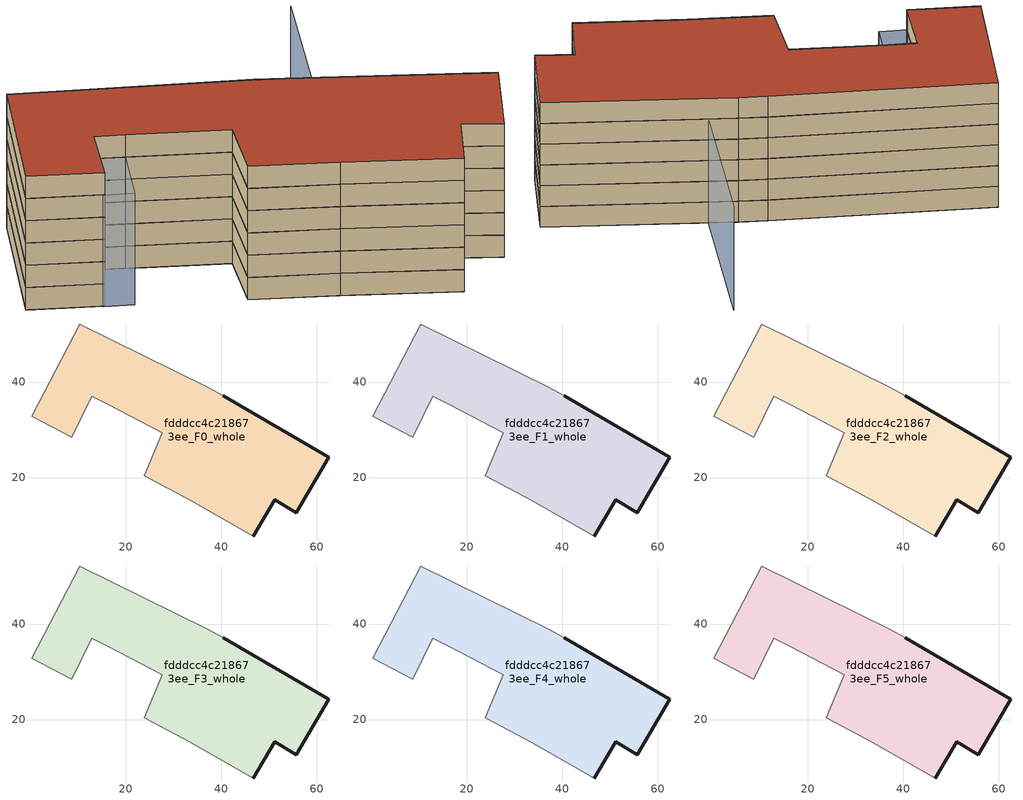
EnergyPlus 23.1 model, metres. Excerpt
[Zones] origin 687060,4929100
fdddcc4c218673ee_F0_whole
 floor ground (EU_floor_Construction): 55.78,12.64 62.59,24.29 40.51,37.17 37.18,38.95 10.37,52.16 0.32,32.87 8.76,28.46 12.88,37.04 16.29,35.33 27.68,29.34 23.95,20.36 33.81,15.12 46.73,7.76 51.3,15.38 z0
 wall outside (EU_wall_Construction): 40.51,37.17 62.59,24.29 55.78,12.64 51.3,15.38 46.73,7.76 z0:3
 wall adiabatic (EU_wall_Construction): 46.73,7.76 33.81,15.12 23.95,20.36 27.68,29.34 16.29,35.33 12.88,37.04 8.76,28.46 0.32,32.87 10.37,52.16 37.18,38.95 40.51,37.17 z0:3
fdddcc4c218673ee_F1_whole
 floor to fdddcc4c218673ee_F0_whole (EU_floor_Construction): 55.77,12.64 62.59,24.29 40.51,37.17 37.18,38.95 10.37,52.16 0.32,32.87 8.76,28.46 12.88,37.04 16.29,35.33 27.68,29.34 23.95,20.36 33.81,15.12 46.73,7.76 51.29,15.38 z3
 wall outside (EU_wall_Construction): 40.51,37.17 62.59,24.29 55.78,12.64 51.3,15.38 46.73,7.76 z3:6
 wall adiabatic (EU_wall_Construction): 46.73,7.76 33.81,15.12 23.95,20.36 27.68,29.34 16.29,35.33 12.88,37.04 8.76,28.46 0.32,32.87 10.37,52.16 37.18,38.95 40.51,37.17 z3:6
fdddcc4c218673ee_F2_whole
 floor to fdddcc4c218673ee_F1_whole (EU_floor_Construction): 55.77,12.64 62.59,24.29 40.51,37.17 37.18,38.95 10.37,52.16 0.32,32.87 8.76,28.46 12.88,37.04 16.29,35.33 27.68,29.34 23.95,20.36 33.81,15.12 46.73,7.76 51.29,15.38 z6
 wall outside (EU_wall_Construction): 40.51,37.17 62.59,24.29 55.78,12.64 51.3,15.38 46.73,7.76 z6:9
 wall adiabatic (EU_wall_Construction): 46.73,7.76 33.81,15.12 23.95,20.36 27.68,29.34 16.29,35.33 12.88,37.04 8.76,28.46 0.32,32.87 10.37,52.16 37.18,38.95 40.51,37.17 z6:9
fdddcc4c218673ee_F3_whole
 floor to fdddcc4c218673ee_F2_whole (EU_floor_Construction): 55.77,12.64 62.59,24.29 40.51,37.17 37.18,38.95 10.37,52.16 0.32,32.87 8.76,28.46 12.88,37.04 16.29,35.33 27.68,29.34 23.95,20.36 33.81,15.12 46.73,7.76 51.29,15.38 z9
 wall outside (EU_wall_Construction): 40.51,37.17 62.59,24.29 55.78,12.64 51.3,15.38 46.73,7.76 z9:12
 wall adiabatic (EU_wall_Construction): 46.73,7.76 33.81,15.12 23.95,20.36 27.68,29.34 16.29,35.33 12.88,37.04 8.76,28.46 0.32,32.87 10.37,52.16 37.18,38.95 40.51,37.17 z9:12
fdddcc4c218673ee_F4_whole
 floor to fdddcc4c218673ee_F3_whole (EU_floor_Construction): 55.77,12.64 62.59,24.29 40.51,37.17 37.18,38.95 10.37,52.16 0.32,32.87 8.76,28.46 12.88,37.04 16.29,35.33 27.68,29.34 23.95,20.36 33.81,15.12 46.73,7.76 51.29,15.38 z12
 wall outside (EU_wall_Construction): 40.51,37.17 62.59,24.29 55.78,12.64 51.3,15.38 46.73,7.76 z12:15
 wall adiabatic (EU_wall_Construction): 46.73,7.76 33.81,15.12 23.95,20.36 27.68,29.34 16.29,35.33 12.88,37.04 8.76,28.46 0.32,32.87 10.37,52.16 37.18,38.95 40.51,37.17 z12:15
fdddcc4c218673ee_F5_whole
 floor to fdddcc4c218673ee_F4_whole (EU_floor_Construction): 55.77,12.64 62.59,24.29 40.51,37.17 37.18,38.95 10.37,52.16 0.32,32.87 8.76,28.46 12.88,37.04 16.29,35.33 27.68,29.34 23.95,20.36 33.81,15.12 46.73,7.76 51.29,15.38 z15
 wall outside (EU_wall_Construction): 40.51,37.17 62.59,24.29 55.78,12.64 51.3,15.38 46.73,7.76 z15:18
 wall adiabatic (EU_wall_Construction): 46.73,7.76 33.81,15.12 23.95,20.36 27.68,29.34 16.29,35.33 12.88,37.04 8.76,28.46 0.32,32.87 10.37,52.16 37.18,38.95 40.51,37.17 z15:18
 roof outside (EU_roof_Construction): 40.51,37.17 62.59,24.29 55.78,12.64 51.3,15.38 46.73,7.76 33.81,15.12 23.95,20.36 27.68,29.34 16.29,35.33 12.88,37.04 8.76,28.46 0.32,32.87 10.37,52.16 37.18,38.95 z18
shading: 54.78,57.45 44.09,35.57 / 12.88,37.05 16.29,35.33 / 16.29,35.33 11.97,26.77 / 11.97,26.77 8.56,28.49 / 8.56,28.49 12.88,37.05 z0:15
[Building]
EU S2 Campaign: North Axis=0; Terrain=City; Solar Distribution=FullExterior
[Site:Location]
Bologna: Latitude=44.5; Longitude=11.25; Time Zone=1; Elevation=37
[SizingPeriod:WeatherFileDays]
AnnualSizingPeriod: Begin Month=1; Begin Day of Month=1; End Month=12; End Day of Month=31; Day of Week for Start Day=Monday; Use Weather File Daylight Saving Period=No; Use Weather File Rain and Snow Indicators=No
[MATERIAL]
EU_InternalMass_Material: Roughness=MediumRough; Thickness=0.1; Conductivity=1; Density=1800; Specific Heat=900; Thermal Absorptance=0.9; Solar Absorptance=0.7; Visible Absorptance=0.7
[MATERIAL:NOMASS] Roughness=MediumRough; Thermal Absorptance=0.9; Solar Absorptance=0.7; Visible Absorptance=0.7
Name | Thermal Resistance
EU_wall_NoMass | 0.905828
EU_roof_NoMass | 0.37593
EU_floor_NoMass | 0.67114
[CONSTRUCTION]
EU_wall_Construction: EU_wall_NoMass
EU_roof_Construction: EU_roof_NoMass
EU_floor_Construction: EU_floor_NoMass
EU_InternalMass_Construction: EU_InternalMass_Material
[ZONE] Type=1; Multiplier=1; Ceiling Height=autocalculate; Volume=3290.36; Floor Area=autocalculate; Part of Total Floor Area=Yes
fdddcc4c218673ee_F0_whole; fdddcc4c218673ee_F1_whole; fdddcc4c218673ee_F2_whole; fdddcc4c218673ee_F3_whole; fdddcc4c218673ee_F4_whole; fdddcc4c218673ee_F5_whole
[INTERNALMASS] Construction=EU_InternalMass_Construction; Surface Area=1096.79
Name | Zone or ZoneList
fdddcc4c218673ee_F0_whole_EU_InternalMass | fdddcc4c218673ee_F0_whole
fdddcc4c218673ee_F1_whole_EU_InternalMass | fdddcc4c218673ee_F1_whole
fdddcc4c218673ee_F2_whole_EU_InternalMass | fdddcc4c218673ee_F2_whole
fdddcc4c218673ee_F3_whole_EU_InternalMass | fdddcc4c218673ee_F3_whole
fdddcc4c218673ee_F4_whole_EU_InternalMass | fdddcc4c218673ee_F4_whole
fdddcc4c218673ee_F5_whole_EU_InternalMass | fdddcc4c218673ee_F5_whole
[OTHEREQUIPMENT] Fuel Type=Electricity; Design Level Calculation Method=Watts/Area; Power per Zone Floor Area=1; Fraction Latent=0; Fraction Radiant=0; Fraction Lost=0; Carbon Dioxide Generation Rate=0; EndUse Subcategory=EU_Step8_InternalGains
Name | Zone or ZoneList or Space or SpaceList | Schedule
EU_Step8_InternalGain_fdddcc4c218673ee_F0_whole_f000 | fdddcc4c218673ee_F0_whole | EU_Step8_GainSchedule_fdddcc4c218673ee_F0_whole_f000
EU_Step8_InternalGain_fdddcc4c218673ee_F1_whole_f000 | fdddcc4c218673ee_F1_whole | EU_Step8_GainSchedule_fdddcc4c218673ee_F1_whole_f000
EU_Step8_InternalGain_fdddcc4c218673ee_F2_whole_f000 | fdddcc4c218673ee_F2_whole | EU_Step8_GainSchedule_fdddcc4c218673ee_F2_whole_f000
EU_Step8_InternalGain_fdddcc4c218673ee_F3_whole_f000 | fdddcc4c218673ee_F3_whole | EU_Step8_GainSchedule_fdddcc4c218673ee_F3_whole_f000
EU_Step8_InternalGain_fdddcc4c218673ee_F4_whole_f000 | fdddcc4c218673ee_F4_whole | EU_Step8_GainSchedule_fdddcc4c218673ee_F4_whole_f000
EU_Step8_InternalGain_fdddcc4c218673ee_F5_whole_f000 | fdddcc4c218673ee_F5_whole | EU_Step8_GainSchedule_fdddcc4c218673ee_F5_whole_f000
[ZONEVENTILATION:DESIGNFLOWRATE] Schedule=EU_AlwaysOn; Design Flow Rate Calculation Method=AirChanges/Hour; Air Changes per Hour=0.73129; Ventilation Type=Natural; Fan Pressure Rise=0; Fan Total Efficiency=1; Constant Term Coefficient=1; Temperature Term Coefficient=0; Velocity Term Coefficient=0; Velocity Squared Term Coefficient=0; Minimum Indoor Temperature=-100; Maximum Indoor Temperature=100; Delta Temperature=-100; Minimum Outdoor Temperature=-100; Maximum Outdoor Temperature=100; Maximum Wind Speed=40
Name | Zone or ZoneList or Space or SpaceList
EU_ConstantAir_fdddcc4c218673ee_F0_whole | fdddcc4c218673ee_F0_whole
EU_ConstantAir_fdddcc4c218673ee_F1_whole | fdddcc4c218673ee_F1_whole
EU_ConstantAir_fdddcc4c218673ee_F2_whole | fdddcc4c218673ee_F2_whole
EU_ConstantAir_fdddcc4c218673ee_F3_whole | fdddcc4c218673ee_F3_whole
EU_ConstantAir_fdddcc4c218673ee_F4_whole | fdddcc4c218673ee_F4_whole
EU_ConstantAir_fdddcc4c218673ee_F5_whole | fdddcc4c218673ee_F5_whole
[HVACTEMPLATE:THERMOSTAT] Constant Heating Setpoint=20; Constant Cooling Setpoint=50
EU_HeatOnly_fdddcc4c218673ee_F0_whole; EU_HeatOnly_fdddcc4c218673ee_F1_whole; EU_HeatOnly_fdddcc4c218673ee_F2_whole; EU_HeatOnly_fdddcc4c218673ee_F3_whole; EU_HeatOnly_fdddcc4c218673ee_F4_whole; EU_HeatOnly_fdddcc4c218673ee_F5_whole
[HVACTEMPLATE:ZONE:IDEALLOADSAIRSYSTEM] System Availability Schedule=EU_AlwaysOn; Maximum Heating Supply Air Temperature=50; Minimum Cooling Supply Air Temperature=13; Maximum Heating Supply Air Humidity Ratio=0.0156; Minimum Cooling Supply Air Humidity Ratio=0.0077; Heating Limit=NoLimit; Cooling Limit=NoLimit; Heating Availability Schedule=EU_AlwaysOn; Cooling Availability Schedule=EU_CoolingOff; Dehumidification Control Type=ConstantSensibleHeatRatio; Cooling Sensible Heat Ratio=0.7; Dehumidification Setpoint=60; Humidification Control Type=None; Humidification Setpoint=30; Outdoor Air Method=None; Outdoor Air Flow Rate per Person=0.00944; Outdoor Air Flow Rate per Zone Floor Area=0; Outdoor Air Flow Rate per Zone=0; Demand Controlled Ventilation Type=None; Outdoor Air Economizer Type=NoEconomizer; Heat Recovery Type=None; Sensible Heat Recovery Effectiveness=0.7; Latent Heat Recovery Effectiveness=0.65
Name | Template Thermostat
fdddcc4c218673ee_F0_whole | EU_HeatOnly_fdddcc4c218673ee_F0_whole
fdddcc4c218673ee_F1_whole | EU_HeatOnly_fdddcc4c218673ee_F1_whole
fdddcc4c218673ee_F2_whole | EU_HeatOnly_fdddcc4c218673ee_F2_whole
fdddcc4c218673ee_F3_whole | EU_HeatOnly_fdddcc4c218673ee_F3_whole
fdddcc4c218673ee_F4_whole | EU_HeatOnly_fdddcc4c218673ee_F4_whole
fdddcc4c218673ee_F5_whole | EU_HeatOnly_fdddcc4c218673ee_F5_whole
[SIZING:ZONE] Zone Cooling Design Supply Air Temperature Input Method=SupplyAirTemperature; Zone Cooling Design Supply Air Temperature=13; Zone Heating Design Supply Air Temperature Input Method=SupplyAirTemperature; Zone Heating Design Supply Air Temperature=50; Zone Cooling Design Supply Air Humidity Ratio=0.008; Zone Heating Design Supply Air Humidity Ratio=0.008; Cooling Design Air Flow Method=DesignDay; Cooling Design Air Flow Rate=0; Cooling Minimum Air Flow per Zone Floor Area=0.000762; Cooling Minimum Air Flow=0; Cooling Minimum Air Flow Fraction=0.2; Heating Design Air Flow Method=DesignDay; Heating Design Air Flow Rate=0; Heating Maximum Air Flow per Zone Floor Area=0.002032; Heating Maximum Air Flow=0.141576; Heating Maximum Air Flow Fraction=0.3; Account for Dedicated Outdoor Air System=No; Dedicated Outdoor Air System Control Strategy=NeutralSupplyAir; Dedicated Outdoor Air Low Setpoint Temperature for Design=autosize; Dedicated Outdoor Air High Setpoint Temperature for Design=autosize; Zone Load Sizing Method=Sensible Load Only No Latent Load; Zone Latent Cooling Design Supply Air Humidity Ratio Input Method=HumidityRatioDifference; Zone Cooling Design Supply Air Humidity Ratio Difference=0.005; Zone Latent Heating Design Supply Air Humidity Ratio Input Method=HumidityRatioDifference; Zone Humidification Design Supply Air Humidity Ratio Difference=0.005
fdddcc4c218673ee_F0_whole; fdddcc4c218673ee_F1_whole; fdddcc4c218673ee_F2_whole; fdddcc4c218673ee_F3_whole; fdddcc4c218673ee_F4_whole; fdddcc4c218673ee_F5_whole
[SCHEDULE:CONSTANT]
Name | Hourly Value
EU_AlwaysOn | 1
EU_CoolingOff | 0
[SCHEDULE:FILE] Column Number=1; Rows to Skip at Top=0; Number of Hours of Data=8760; Column Separator=Comma; Interpolate to Timestep=No; Minutes per Item=60; Adjust Schedule for Daylight Savings=Yes
Name | File
EU_Step8_GainSchedule_fdddcc4c218673ee_F0_whole_f000 | ../../schedules/fdddcc4c218673ee/fdddcc4c218673ee_F0_whole_f000_gain.csv
EU_Step8_GainSchedule_fdddcc4c218673ee_F1_whole_f000 | ../../schedules/fdddcc4c218673ee/fdddcc4c218673ee_F1_whole_f000_gain.csv
EU_Step8_GainSchedule_fdddcc4c218673ee_F2_whole_f000 | ../../schedules/fdddcc4c218673ee/fdddcc4c218673ee_F2_whole_f000_gain.csv
EU_Step8_GainSchedule_fdddcc4c218673ee_F3_whole_f000 | ../../schedules/fdddcc4c218673ee/fdddcc4c218673ee_F3_whole_f000_gain.csv
EU_Step8_GainSchedule_fdddcc4c218673ee_F4_whole_f000 | ../../schedules/fdddcc4c218673ee/fdddcc4c218673ee_F4_whole_f000_gain.csv
EU_Step8_GainSchedule_fdddcc4c218673ee_F5_whole_f000 | ../../schedules/fdddcc4c218673ee/fdddcc4c218673ee_F5_whole_f000_gain.csv
